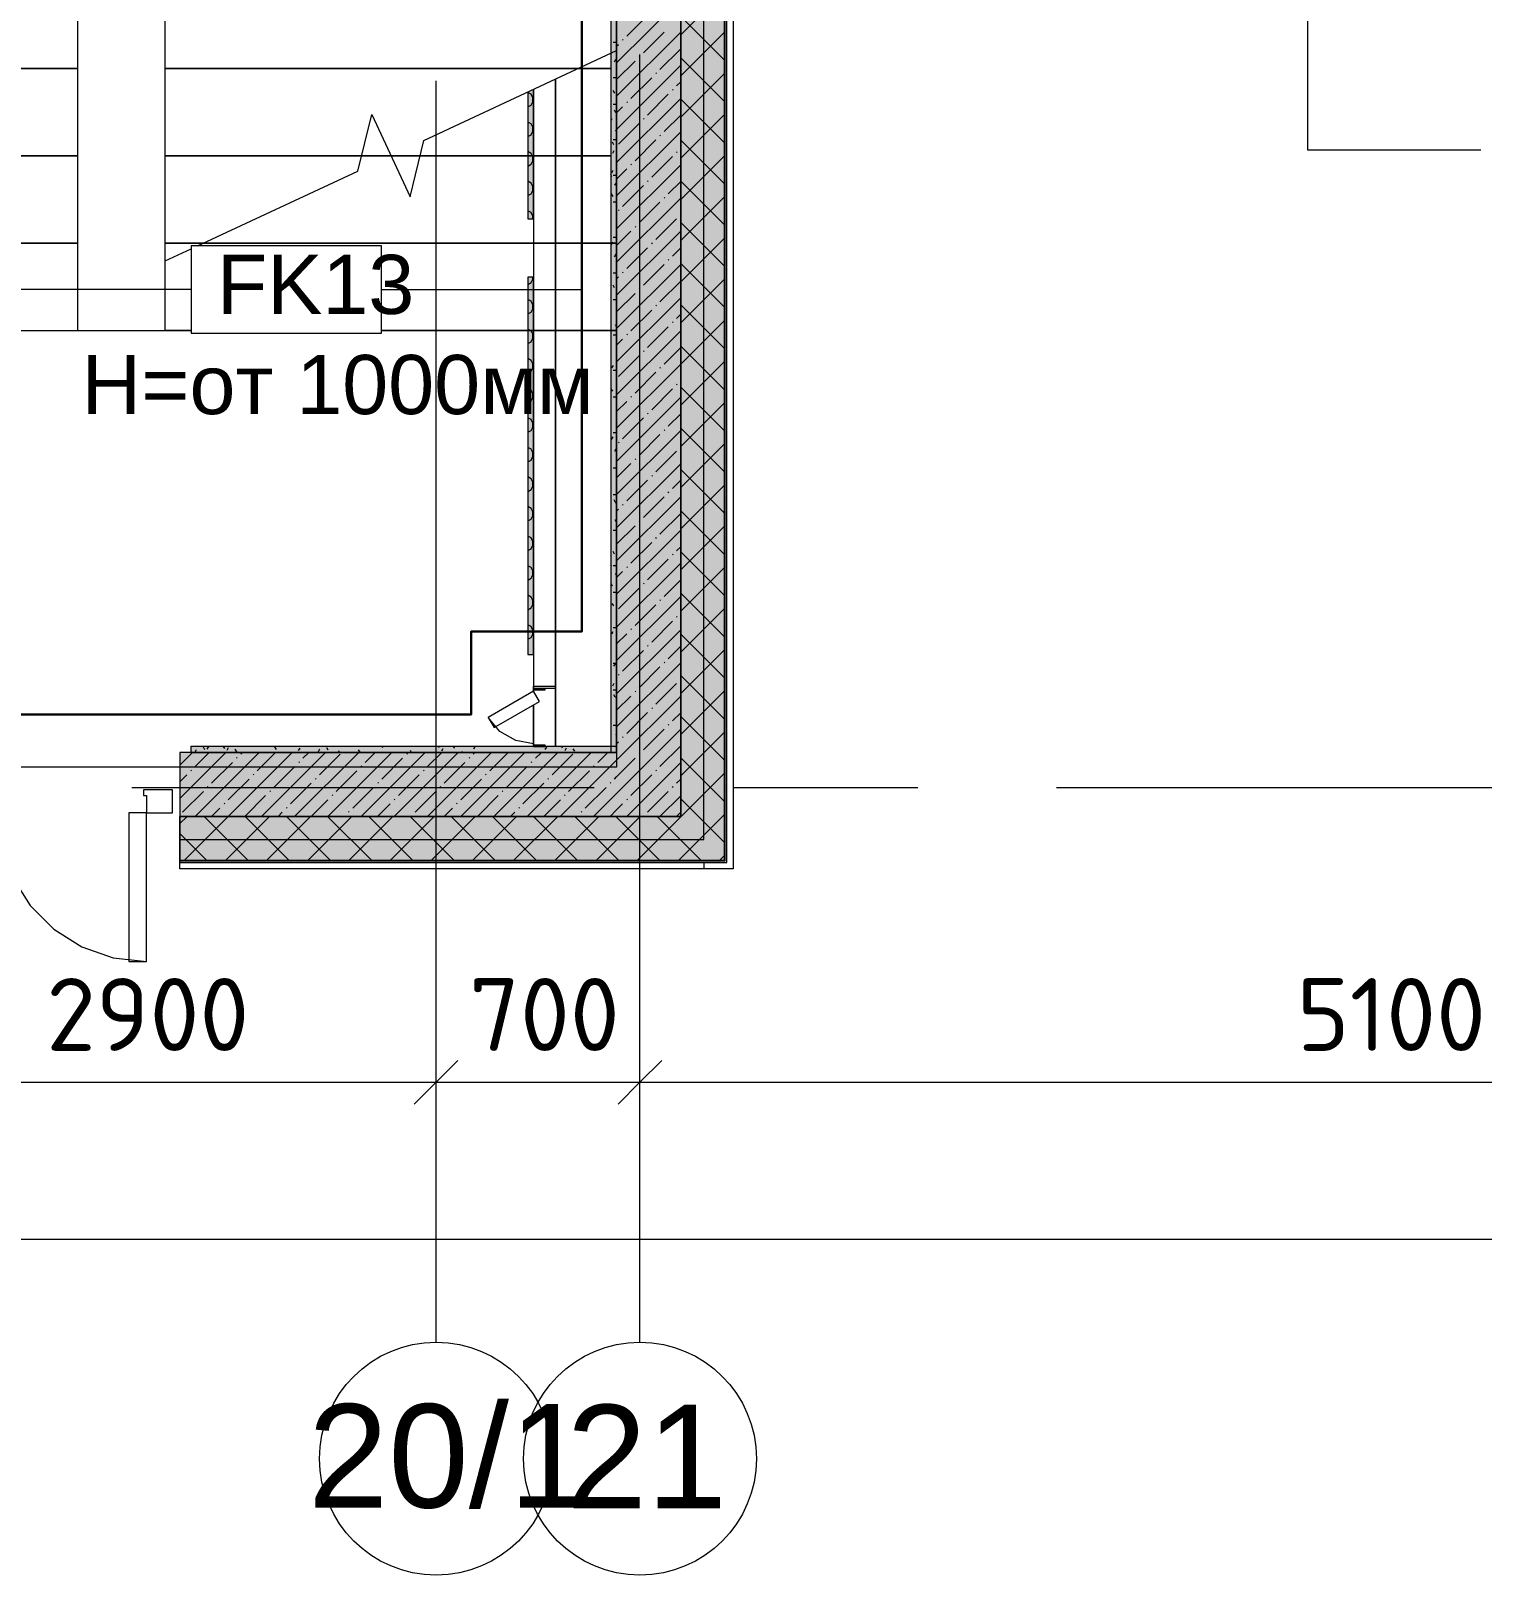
# Model space of a CAD drawing. Header units: millimetres. Extents: x -3817 to 677485, y -22715 to 103890.
# Drawn here: x 73712 to 78696, y -795 to 4510 of the extents above; entities that cross this region are included whole.
import ezdxf

# ---------------------------------------------------------------- set-up
doc = ezdxf.new("R2010")
doc.units = ezdxf.units.MM
doc.layers.add('PDF _Геометрия', color=7, linetype='Continuous', true_color=0x1d1d1d)
doc.layers.add('PDF _Сплошная заливка', color=7, linetype='Continuous', true_color=0xffffff)
doc.layers.add('PDF _Текст', color=7, linetype='Continuous')
doc.styles.add('PDF ArialMT', font='arial.ttf')
doc.styles.add('PDF GOST-Common', font='arial.ttf')
doc.styles.add('PDF ISOCPEUR', font='isocpeur.ttf')

msp = doc.modelspace()

# ---------------------------------------------------------------- hatches: boundary and pattern name
at = {"layer": 'PDF _Сплошная заливка', "transparency": 33554559}
for points in [[(75703.3, 2031.3), (75723.3, 2031.3), (75723.3, 9591.3), (75703.3, 9591.3), (75703.3, 2146.7)], [(75943.3, 1661.3), (76093.3, 1661.3), (76093.3, 5461.3), (75943.3, 5461.3), (75943.3, 1811.3)]]:
    msp.add_hatch(color=256, dxfattribs=at).paths.add_polyline_path(points)
h = msp.add_hatch(color=256, dxfattribs=at)
h.paths.add_polyline_path([(75723.3, 1811.3), (75723.3, 2031.3), (74223.3, 2031.3), (74223.3, 1811.3), (75627.5, 1811.3)], flags=0)
h.paths.add_polyline_path([(72523.3, 1811.3), (72523.3, 2031.3), (72323.3, 2031.3), (72323.3, 1811.3)], flags=0)
h = msp.add_hatch(color=256, dxfattribs=at)
h.paths.add_polyline_path([(74223.3, 1661.3), (75943.3, 1661.3), (75943.3, 1811.3), (74223.3, 1811.3)], flags=0)
h.paths.add_polyline_path([(71803.3, 1661.3), (72523.3, 1661.3), (72523.3, 1811.3), (71803.3, 1811.3)], flags=0)
h.paths.add_polyline_path([(70903.3, 1661.3), (70903.3, 1811.3), (67303.3, 1811.3), (67303.3, 1661.3), (69690.1, 1661.3)], flags=0)
h.paths.add_polyline_path([(61853.3, 1661.3), (61853.3, 1811.3), (61153.3, 1811.3), (61153.3, 1661.3), (61526.1, 1661.3)], flags=0)
h.paths.add_polyline_path([(57403.3, 1661.3), (57403.3, 1811.3), (56653.3, 1811.3), (56653.3, 1661.3), (57153.3, 1661.3)], flags=0)
h.paths.add_polyline_path([(63953.3, 1661.3), (64503.3, 1661.3), (64503.3, 1811.3), (63953.3, 1811.3)], flags=0)
h.paths.add_polyline_path([(60041.7, 1661.3), (60253.3, 1661.3), (60253.3, 1811.3), (59503.3, 1811.3), (59503.3, 1661.3)], flags=0)
h.paths.add_polyline_path([(65653.3, 1661.3), (66403.3, 1661.3), (66403.3, 1811.3), (65403.3, 1811.3), (65403.3, 1661.3)], flags=0)
h.paths.add_polyline_path([(48153.3, 1661.3), (48403.3, 1661.3), (48403.3, 1811.3), (47653.3, 1811.3), (47653.3, 1661.3)], flags=0)
h.paths.add_polyline_path([(49303.3, 1661.3), (50014.8, 1661.3), (50014.8, 1811.3), (49303.3, 1811.3)], flags=0)
h.paths.add_polyline_path([(52619.9, 1661.3), (53553.3, 1661.3), (53553.3, 1811.3), (52114.8, 1811.3), (52114.8, 1661.3)], flags=0)
h.paths.add_polyline_path([(44455.9, 1661.3), (44553.3, 1661.3), (44553.3, 1811.3), (42980.8, 1811.3), (42980.8, 1661.3), (43773.3, 1661.3)], flags=0)
h.paths.add_polyline_path([(40183.3, 1661.3), (40880.8, 1661.3), (40880.8, 1811.3), (40183.3, 1811.3)], flags=0)
h.paths.add_polyline_path([(39283.3, 1661.3), (39283.3, 1811.3), (38985.9, 1811.3), (38985.9, 1661.3)], flags=0)

# ---------------------------------------------------------------- linework, layer by layer
at = {"layer": 'PDF _Геометрия', "color": 231, "lineweight": 30, "true_color": 0xff80c0}
msp.add_lwpolyline([(72443.3, 9570.4), (72443.3, 2161.3), (75223.3, 2161.3), (75223.3, 2446.3), (75603.3, 2446.3), (75603.3, 9570.4)], dxfattribs=at)
at = {"layer": 'PDF _Геометрия', "color": 9, "lineweight": 9, "true_color": 0xc0c0c0}
for points in [[(75703.3, 9570.4), (75703.3, 2031.3)], [(76101.3, 5211.4), (76123.3, 5211.4), (76123.3, 1631.4), (75943.3, 1631.4), (74223.3, 1631.4), (74223.3, 1811.3), (74223.3, 1653.3), (75943.3, 1653.3), (76096.3, 1653.3), (76101.3, 1653.3), (76101.3, 5211.4), (77323.3, 5211.4), (77323.3, 5461.3), (77323.3, 5661.3), (76223.3, 5661.3), (76223.3, 5681.3), (76447.7, 5681.3)], [(75438.3, 4309.6), (75438.3, 2241.3)], [(75438.3, 2258.9), (75513.3, 2258.9), (75513.3, 2251.3), (75438.3, 2251.3)], [(75438.3, 2195.2), (75438.3, 2056.3), (75438.3, 2195.2)], [(75438.3, 2195.2), (75438.3, 2056.3)], [(75723.3, 2051.3), (74260.8, 2051.3), (74260.8, 2031.3), (74223.3, 2031.3), (74223.3, 1811.3)]]:
    msp.add_lwpolyline(points, dxfattribs=at)
at = {"layer": 'PDF _Геометрия', "color": 253, "lineweight": 9, "true_color": 0xaaaaaa}
for points in [[(72323.3, 3481.1), (73873.3, 3481.1), (74173.3, 3481.1), (74262.6, 3481.1), (74173.3, 3481.1), (74173.3, 3719.7), (74173.3, 3781.1), (74173.3, 4081.1), (74173.3, 4381.1), (74173.3, 4681.1), (74173.3, 4981.1), (74173.3, 5281.1), (74173.3, 5581.1), (74173.3, 5881.1), (74173.3, 6181.1), (74173.3, 6481.1), (74173.3, 6781.1), (74173.3, 7081.1), (74173.3, 7381.1), (74173.3, 7571.6)], [(74284.1, 3771.3), (74835, 4028.2), (74882.2, 4222.7), (75014.3, 3939.4), (75061.6, 4133.9), (75723.3, 4442.4)], [(75803.3, 5.1), (75803.3, 2505.1), (75803.3, 4428.5)], [(75103.3, 5.1), (75103.3, 2505.1), (75103.3, 4338.5)], [(75723.3, 3981.1), (75723.3, 3481.1), (74915.7, 3481.1), (75723.3, 3481.1), (75723.3, 1981.1), (72323.3, 1981.1)], [(74173.3, 3719.7), (74262.6, 3761.3)], [(75438.3, 2061.3), (75376.7, 2072.2), (75322.6, 2103.5), (75282.4, 2151.4)], [(74058.8, 1911.3), (75646.3, 1911.3)], [(76122.6, 1911.3), (76757.6, 1911.3)], [(77233.8, 1911.3), (78821.3, 1911.3)]]:
    msp.add_lwpolyline(points, dxfattribs=at)
for points in [[(73873.3, 3481.1), (73873.3, 7081.1), (72323.3, 7081.1), (72323.3, 3481.1)], [(73873.3, 4381.1), (72323.3, 4381.1)], [(74173.3, 4381.1), (75591.6, 4381.1), (75703.3, 4381.1), (75591.6, 4381.1)], [(73873.3, 4081.1), (72323.3, 4081.1)], [(74173.3, 4081.1), (74847.8, 4081.1), (74948.3, 4081.1), (74847.8, 4081.1)], [(74948.3, 4081.1), (75048.7, 4081.1), (75703.3, 4081.1), (75048.7, 4081.1)], [(73873.3, 3781.1), (72323.3, 3781.1)], [(74173.3, 3781.1), (74304.9, 3781.1), (75723.3, 3781.1), (74304.9, 3781.1)]]:
    msp.add_lwpolyline(points, close=True, dxfattribs=at)
at = {"layer": 'PDF _Геометрия', "color": 7, "lineweight": 9}
for points in [[(78095.9, 5490), (78095.9, 4100.8), (78691.5, 4100.8)], [(74223.3, 1661.3), (75943.3, 1661.3), (76093.3, 1661.3), (76093.3, 5461.3)], [(74223.3, 1658.4), (75943.3, 1658.4), (76093.3, 1658.4), (76096.3, 1658.4), (76096.3, 5461.3)], [(75703.3, 2031.3), (75723.3, 2031.3), (75723.3, 2051.3), (75723.3, 5461.3), (75723.3, 2051.3), (75723.3, 2031.3), (75703.3, 2031.3), (74260.8, 2031.3), (75703.3, 2031.3), (75723.3, 2031.3)], [(74223.3, 1732.3), (76022.3, 1732.3), (76022.3, 5336.4), (77323.3, 5336.4)], [(74262.6, 3621.3), (72343.3, 3621.3)], [(74915.7, 3621.3), (75259.7, 3621.3), (75603.3, 3621.3)], [(38553.3, 1018.2), (38553.3, 898.2), (39003.3, 898.2), (42603.3, 898.2), (43403.3, 898.2), (47903.3, 898.2), (48703.3, 898.2), (52403.3, 898.2), (54703.3, 898.2), (56903.3, 898.2), (60703.3, 898.2), (61403.3, 898.2), (65903.3, 898.2), (66703.3, 898.2), (70803.3, 898.2), (72203.3, 898.2), (75103.3, 898.2), (75803.3, 898.2), (80903.3, 898.2), (84803.3, 898.2), (85103.3, 898.2), (85103.3, 1018.2)], [(75103.3, 704.3), (75103.3, 898.2), (75103.3, 1018.2)], [(75803.3, 704.3), (75803.3, 898.2), (75803.3, 1018.2)], [(38433.3, 359.3), (84923.3, 359.3)]]:
    msp.add_lwpolyline(points, dxfattribs=at)
for points in [[(75943.3, 1811.3), (75943.3, 5461.3)], [(74915.7, 3771.3), (74262.6, 3771.3), (74262.6, 3471.4), (74915.7, 3471.4)], [(75723.3, 1811.3), (74223.3, 1811.3)]]:
    msp.add_lwpolyline(points, close=True, dxfattribs=at)
at = {"layer": 'PDF _Геометрия', "lineweight": 9}
for points in [[(75723.3, 4399.8), (75943.3, 4619.8)], [(75943.3, 4496.5), (76093.3, 4646.5)], [(75758.1, 4491.7), (75829.4, 4563)], [(76093.3, 4408.8), (75943.3, 4558.8)], [(75723.3, 4285.8), (75943.3, 4505.8)], [(75723.3, 4456.9), (75729.6, 4463.2)], [(75743.9, 4477.5), (75746.2, 4479.8)], [(75815.1, 4434.7), (75886.4, 4506)], [(75943.3, 4355.1), (76093.3, 4505.1)], [(75723.3, 4342.8), (75786.6, 4406.2)], [(75800.9, 4420.4), (75803.3, 4422.8)], [(75872.2, 4377.7), (75943.3, 4448.8)], [(76093.3, 4267.4), (75943.3, 4417.4)], [(75723.3, 4171.7), (75943.3, 4391.7)], [(75857.9, 4363.4), (75860.3, 4365.8)], [(75943.3, 4213.7), (76093.3, 4363.7)], [(75772.4, 4277.9), (75843.7, 4349.2)], [(75914.9, 4306.4), (75917.3, 4308.8)], [(75929.2, 4320.6), (75943.3, 4334.7)], [(75723.3, 4057.7), (75943.3, 4277.7)], [(75723.3, 4228.8), (75743.9, 4249.4)], [(75758.1, 4263.6), (75760.5, 4266)], [(75829.4, 4220.8), (75900.7, 4292.1)], [(76093.3, 4125.9), (75943.3, 4275.9)], [(75729.6, 4121.1), (75800.9, 4192.3)], [(75815.1, 4206.6), (75817.5, 4209)], [(75886.4, 4163.8), (75943.3, 4220.7)], [(75943.3, 4072.2), (76093.3, 4222.2)], [(75723.3, 3943.6), (75943.3, 4163.6)], [(75872.2, 4149.6), (75874.5, 4151.9)], [(75786.6, 4064), (75857.9, 4135.3)], [(75929.2, 4092.5), (75931.6, 4094.9)], [(76093.3, 3984.5), (75943.3, 4134.5)], [(75723.3, 3829.6), (75943.3, 4049.6)], [(75723.3, 4000.7), (75758.1, 4035.5)], [(75772.4, 4049.8), (75774.8, 4052.1)], [(75843.7, 4007), (75914.9, 4078.3)], [(75943.3, 3930.8), (76093.3, 4080.8)], [(75829.4, 3992.7), (75831.8, 3995.1)], [(75900.7, 3950), (75943.3, 3992.6)], [(76093.3, 3843.1), (75943.3, 3993.1)], [(75723.3, 3715.5), (75943.3, 3935.5)], [(75743.9, 3907.2), (75815.1, 3978.5)], [(75886.4, 3935.7), (75888.8, 3938.1)], [(75943.3, 3789.4), (76093.3, 3939.4)], [(75729.6, 3893), (75732, 3895.3)], [(75800.9, 3850.2), (75872.2, 3921.5)], [(75723.3, 3772.6), (75772.4, 3821.7)], [(75723.3, 3601.5), (75943.3, 3821.5)], [(75786.6, 3835.9), (75789, 3838.3)], [(75857.9, 3793.2), (75929.2, 3864.4)], [(76093.3, 3701.7), (75943.3, 3851.7)], [(75843.7, 3778.9), (75846, 3781.3)], [(75943.3, 3648), (76093.3, 3798)], [(75758.1, 3693.4), (75829.4, 3764.7)], [(75900.7, 3721.9), (75903.1, 3724.3)], [(75914.9, 3736.1), (75943.3, 3764.5)], [(75723.3, 3487.4), (75943.3, 3707.4)], [(75723.3, 3658.5), (75729.6, 3664.9)], [(75743.9, 3679.1), (75746.2, 3681.5)], [(75815.1, 3636.3), (75886.4, 3707.6)], [(76093.3, 3560.3), (75943.3, 3710.3)], [(75723.3, 3544.5), (75786.6, 3607.8)], [(75800.9, 3622.1), (75803.3, 3624.5)], [(75872.2, 3579.3), (75943.3, 3650.4)], [(75943.3, 3506.6), (76093.3, 3656.6)], [(75723.3, 3373.4), (75943.3, 3593.4)], [(75857.9, 3565.1), (75860.3, 3567.4)], [(76093.3, 3418.8), (75943.3, 3568.8)], [(75772.4, 3479.5), (75843.7, 3550.8)], [(75914.9, 3508), (75917.3, 3510.4)], [(75929.2, 3522.3), (75943.3, 3536.4)], [(75943.3, 3365.1), (76093.3, 3515.1)], [(75723.3, 3259.3), (75943.3, 3479.3)], [(75723.3, 3430.4), (75743.9, 3451)], [(75758.1, 3465.3), (75760.5, 3467.6)], [(75829.4, 3422.5), (75900.7, 3493.8)], [(75815.1, 3408.2), (75817.5, 3410.6)], [(75886.4, 3365.5), (75943.3, 3422.3)], [(76093.3, 3277.4), (75943.3, 3427.4)], [(75723.3, 3145.3), (75943.3, 3365.3)], [(75729.6, 3322.7), (75800.9, 3394)], [(75872.2, 3351.2), (75874.5, 3353.6)], [(75943.3, 3223.7), (76093.3, 3373.7)], [(75786.6, 3265.7), (75857.9, 3337)], [(75929.2, 3294.2), (75931.6, 3296.6)], [(75723.3, 3031.2), (75943.3, 3251.2)], [(75723.3, 3202.3), (75758.1, 3237.2)], [(75772.4, 3251.4), (75774.8, 3253.8)], [(75843.7, 3208.7), (75914.9, 3279.9)], [(76093.3, 3136), (75943.3, 3286)], [(75829.4, 3194.4), (75831.8, 3196.8)], [(75900.7, 3151.6), (75943.3, 3194.2)], [(75943.3, 3082.3), (76093.3, 3232.3)], [(75723.3, 2917.2), (75943.3, 3137.2)], [(75743.9, 3108.9), (75815.1, 3180.1)], [(75886.4, 3137.4), (75888.8, 3139.7)], [(76093.3, 2994.6), (75943.3, 3144.6)], [(75729.6, 3094.6), (75732, 3097)], [(75800.9, 3051.8), (75872.2, 3123.1)], [(75943.3, 2940.9), (76093.3, 3090.9)], [(75786.6, 3037.6), (75789, 3040)], [(75857.9, 2994.8), (75929.2, 3066.1)], [(75723.3, 2974.2), (75772.4, 3023.3)], [(75723.3, 2803.1), (75943.3, 3023.1)], [(75843.7, 2980.6), (75846, 2982.9)], [(76093.3, 2853.1), (75943.3, 3003.1)], [(75758.1, 2895), (75829.4, 2966.3)], [(75900.7, 2923.5), (75903.1, 2925.9)], [(75914.9, 2937.8), (75943.3, 2966.1)], [(75943.3, 2799.5), (76093.3, 2949.5)], [(75723.3, 2689.1), (75943.3, 2909.1)], [(75723.3, 2860.2), (75729.6, 2866.5)], [(75743.9, 2880.8), (75746.2, 2883.1)], [(75815.1, 2838), (75886.4, 2909.3)], [(75800.9, 2823.7), (75803.3, 2826.1)], [(75872.2, 2781), (75943.3, 2852.1)], [(76093.3, 2711.7), (75943.3, 2861.7)], [(75723.3, 2746.1), (75786.6, 2809.5)], [(75723.3, 2575), (75943.3, 2795)], [(75857.9, 2766.7), (75860.3, 2769.1)], [(75943.3, 2658), (76093.3, 2808)], [(75772.4, 2681.2), (75843.7, 2752.5)], [(75914.9, 2709.7), (75917.3, 2712.1)], [(75929.2, 2724), (75943.3, 2738)], [(76093.3, 2570.3), (75943.3, 2720.3)], [(75723.3, 2461), (75943.3, 2681)], [(75723.3, 2632.1), (75743.9, 2652.7)], [(75758.1, 2666.9), (75760.5, 2669.3)], [(75829.4, 2624.2), (75900.7, 2695.4)], [(75943.3, 2516.6), (76093.3, 2666.6)], [(75815.1, 2609.9), (75817.5, 2612.3)], [(75886.4, 2567.1), (75943.3, 2624)], [(75723.3, 2346.9), (75943.3, 2566.9)], [(75729.6, 2524.4), (75800.9, 2595.6)], [(75872.2, 2552.9), (75874.5, 2555.2)], [(76093.3, 2428.9), (75943.3, 2578.9)], [(75786.6, 2467.3), (75857.9, 2538.6)], [(75929.2, 2495.9), (75931.6, 2498.2)], [(75943.3, 2375.2), (76093.3, 2525.2)], [(75723.3, 2232.9), (75943.3, 2452.9)], [(75772.4, 2453.1), (75774.8, 2455.5)], [(75843.7, 2410.3), (75914.9, 2481.6)], [(75723.3, 2404), (75758.1, 2438.8)], [(75829.4, 2396.1), (75831.8, 2398.4)], [(75900.7, 2353.3), (75943.3, 2395.9)], [(76093.3, 2287.5), (75943.3, 2437.5)], [(75723.3, 2118.8), (75943.3, 2338.8)], [(75743.9, 2310.5), (75815.1, 2381.8)], [(75886.4, 2339), (75888.8, 2341.4)], [(75943.3, 2233.8), (76093.3, 2383.8)], [(75729.6, 2296.3), (75732, 2298.6)], [(75800.9, 2253.5), (75872.2, 2324.8)], [(76093.3, 2146), (75943.3, 2296)], [(75786.6, 2239.2), (75789, 2241.6)], [(75857.9, 2196.5), (75929.2, 2267.8)], [(75943.3, 2092.3), (76093.3, 2242.3)], [(75529.8, 1811.3), (75723.3, 2004.8), (75943.3, 2224.8)], [(75723.3, 2175.9), (75772.4, 2225)], [(75843.7, 2182.2), (75846, 2184.6)], [(75758.1, 2096.7), (75829.4, 2168)], [(75900.7, 2125.2), (75903.1, 2127.6)], [(75914.9, 2139.4), (75943.3, 2167.8)], [(76093.3, 2004.6), (75943.3, 2154.6)], [(75643.9, 1811.3), (75723.3, 1890.7), (75943.3, 2110.7)], [(75743.9, 2082.4), (75746.2, 2084.8)], [(75815.1, 2039.7), (75886.4, 2110.9)], [(75943.3, 1950.9), (76093.3, 2100.9)], [(74223.3, 1987.4), (74267.2, 2031.3)], [(74223.3, 1873.4), (74381.2, 2031.3)], [(74275.3, 1811.3), (74495.3, 2031.3)], [(74275.5, 1982.6), (74324.2, 2031.3)], [(74389.3, 1811.3), (74609.3, 2031.3)], [(74432.3, 2025.4), (74438.3, 2031.3)], [(74489.3, 1968.4), (74552.3, 2031.3)], [(74503.4, 1811.3), (74723.4, 2031.3)], [(74617.4, 1811.3), (74837.4, 2031.3)], [(74646.1, 2011.1), (74666.4, 2031.3)], [(74703.2, 1954.1), (74774.4, 2025.4)], [(74731.5, 1811.3), (74951.5, 2031.3)], [(74845.5, 1811.3), (75065.5, 2031.3)], [(74860, 1996.9), (74894.4, 2031.3)], [(74959.6, 1811.3), (75179.6, 2031.3)], [(75002.5, 2025.4), (75004.9, 2027.8)], [(75073.6, 1811.3), (75293.6, 2031.3)], [(75073.8, 1982.6), (75122.5, 2031.3)], [(75187.7, 1811.3), (75407.7, 2031.3)], [(75230.6, 2025.4), (75236.6, 2031.3)], [(75287.7, 1968.4), (75350.6, 2031.3)], [(75301.7, 1811.3), (75521.7, 2031.3)], [(75415.8, 1811.3), (75635.8, 2031.3)], [(75444.5, 2011.1), (75464.7, 2031.3)], [(75501.5, 1954.1), (75572.8, 2025.4)], [(75658.3, 1996.9), (75692.8, 2031.3)], [(75723.3, 2061.8), (75729.6, 2068.2)], [(75800.9, 2025.4), (75803.3, 2027.8)], [(75872.2, 1982.6), (75943.3, 2053.7)], [(74261.2, 1968.4), (74263.6, 1970.7)], [(74332.5, 1925.6), (74403.8, 1996.9)], [(74418, 2011.1), (74420.4, 2013.5)], [(74546.4, 1911.3), (74617.6, 1982.6)], [(74631.9, 1996.9), (74634.3, 1999.3)], [(74760.2, 1897.1), (74831.5, 1968.4)], [(74845.7, 1982.6), (74848.1, 1985)], [(74917, 1939.9), (74988.3, 2011.1)], [(75059.6, 1968.4), (75061.9, 1970.7)], [(75130.9, 1925.6), (75202.1, 1996.9)], [(75216.4, 2011.1), (75218.8, 2013.5)], [(75344.7, 1911.3), (75416, 1982.6)], [(75430.2, 1996.9), (75432.6, 1999.3)], [(75558.5, 1897.1), (75629.8, 1968.4)], [(75644.1, 1982.6), (75646.4, 1985)], [(75715.4, 1939.9), (75723.3, 1947.8), (75786.6, 2011.1)], [(75757.9, 1811.3), (75943.3, 1996.7)], [(75857.9, 1968.4), (75860.3, 1970.7)], [(76093.3, 1863.2), (75943.3, 2013.2)], [(74223.3, 1930.4), (74247, 1954.1)], [(74318.3, 1911.3), (74320.6, 1913.7)], [(74389.5, 1868.6), (74460.8, 1939.9)], [(74475.1, 1954.1), (74477.4, 1956.5)], [(74603.4, 1854.3), (74674.7, 1925.6)], [(74688.9, 1939.9), (74691.3, 1942.2)], [(74817.2, 1840.1), (74888.5, 1911.3)], [(74902.8, 1925.6), (74905.1, 1928)], [(74974, 1882.8), (75045.3, 1954.1)], [(75116.6, 1911.3), (75119, 1913.7)], [(75187.9, 1868.6), (75259.2, 1939.9)], [(75273.4, 1954.1), (75275.8, 1956.5)], [(75401.7, 1854.3), (75473, 1925.6)], [(75487.3, 1939.9), (75489.6, 1942.2)], [(75615.6, 1840.1), (75686.8, 1911.3)], [(75701.1, 1925.6), (75703.5, 1928)], [(75772.4, 1882.8), (75843.7, 1954.1)], [(75795.1, 1661.3), (75943.3, 1809.5), (76093.3, 1959.5)], [(75914.9, 1911.3), (75917.3, 1913.7)], [(75929.2, 1925.6), (75943.3, 1939.7)], [(74232.7, 1825.8), (74304, 1897.1)], [(74375.3, 1854.3), (74377.6, 1856.7)], [(74446.6, 1811.6), (74517.8, 1882.8)], [(74532.1, 1897.1), (74534.5, 1899.5)], [(74674.4, 1811.3), (74731.7, 1868.6)], [(74745.9, 1882.8), (74748.3, 1885.2)], [(74959.8, 1868.6), (74962.1, 1871)], [(75031.1, 1825.8), (75102.3, 1897.1)], [(75173.6, 1854.3), (75176, 1856.7)], [(75244.9, 1811.6), (75316.2, 1882.8)], [(75330.4, 1897.1), (75332.8, 1899.5)], [(75472.8, 1811.3), (75530, 1868.6)], [(75544.3, 1882.8), (75546.7, 1885.2)], [(75758.1, 1868.6), (75760.5, 1871)], [(75829.4, 1825.8), (75900.7, 1897.1)], [(75872, 1811.3), (75943.3, 1882.6)], [(76093.3, 1721.8), (75943.3, 1871.8)], [(74223.3, 1786.6), (74248.1, 1811.3)], [(74239.5, 1661.3), (74389.5, 1811.3)], [(74456.6, 1661.3), (74306.6, 1811.3)], [(74332.3, 1811.3), (74361, 1840.1)], [(74380.9, 1661.3), (74530.9, 1811.3)], [(74598.1, 1661.3), (74448.1, 1811.3)], [(74522.3, 1661.3), (74672.3, 1811.3)], [(74560.4, 1811.3), (74574.9, 1825.8)], [(74589.1, 1840.1), (74591.5, 1842.4)], [(74739.5, 1661.3), (74589.5, 1811.3)], [(74663.7, 1661.3), (74813.7, 1811.3)], [(74880.9, 1661.3), (74730.9, 1811.3)], [(74788.5, 1811.3), (74788.7, 1811.6)], [(74803, 1825.8), (74805.3, 1828.2)], [(74805.2, 1661.3), (74955.2, 1811.3)], [(75022.3, 1661.3), (74872.3, 1811.3)], [(74902.5, 1811.3), (74945.5, 1854.3)], [(74946.6, 1661.3), (75096.6, 1811.3)], [(75163.7, 1661.3), (75013.7, 1811.3)], [(75016.8, 1811.6), (75019.2, 1813.9)], [(75088, 1661.3), (75238, 1811.3)], [(75130.6, 1811.3), (75159.4, 1840.1)], [(75305.2, 1661.3), (75155.2, 1811.3)], [(75229.4, 1661.3), (75379.4, 1811.3)], [(75446.6, 1661.3), (75296.6, 1811.3)], [(75358.7, 1811.3), (75373.2, 1825.8)], [(75370.8, 1661.3), (75520.8, 1811.3)], [(75387.5, 1840.1), (75389.8, 1842.4)], [(75588, 1661.3), (75438, 1811.3)], [(75512.3, 1661.3), (75662.3, 1811.3)], [(75729.4, 1661.3), (75579.4, 1811.3)], [(75586.8, 1811.3), (75587, 1811.6)], [(75601.3, 1825.8), (75603.7, 1828.2)], [(75653.7, 1661.3), (75803.7, 1811.3)], [(75700.9, 1811.3), (75723.3, 1833.7), (75743.9, 1854.3)], [(75870.8, 1661.3), (75720.8, 1811.3)], [(75815.1, 1811.6), (75817.5, 1813.9)], [(76012.3, 1661.3), (75943.3, 1730.4), (75862.3, 1811.3)], [(75929, 1811.3), (75943.3, 1825.6)], [(75936.5, 1661.3), (75943.3, 1668.1), (76093.3, 1818.1)], [(74315.2, 1661.3), (74223.3, 1753.3)], [(76078, 1661.3), (76093.3, 1676.7)]]:
    msp.add_lwpolyline(points, dxfattribs=at)
at = {"layer": 'PDF _Геометрия', "color": 253, "lineweight": 9, "true_color": 0x9b9b9b}
for points in [[(75711.7, 4471.7), (75721.8, 4471.7)], [(75719.4, 4411.6), (75714.4, 4402.9)], [(75711.7, 4349.8), (75721.8, 4349.8)], [(75716.8, 4296.4), (75711.8, 4305.1)], [(75723.3, 4346.3), (75723, 4346.8)], [(75711.7, 4258.3), (75721.8, 4258.3)], [(75707.2, 4207.5), (75703.3, 4200.8)], [(75720.9, 4228.4), (75715.9, 4237.1)], [(75723.3, 4163.4), (75720, 4169.1)], [(75713.9, 4118.7), (75708.8, 4127.4)], [(75714.2, 4097.8), (75709.2, 4089.1)], [(75711.7, 4136.4), (75721.8, 4136.4)], [(75706.8, 4009), (75703.3, 4015.1)], [(75710.1, 4029.8), (75705.1, 4021.1)], [(75711.7, 4014.5), (75721.8, 4014.5)], [(75721.3, 3988.2), (75716.3, 3979.5)], [(75710.9, 3941), (75705.8, 3949.7)], [(75711.7, 3923), (75721.8, 3923)], [(75709, 3784.1), (75704, 3775.4)], [(75711.7, 3801.1), (75721.8, 3801.1)], [(75720.2, 3742.4), (75715.2, 3733.7)], [(75711.7, 3679.2), (75721.8, 3679.2)], [(75716, 3627.2), (75711, 3636)], [(75711.7, 3587.7), (75721.8, 3587.7)], [(75703.9, 3470.3), (75703.3, 3469.2)], [(75711.7, 3465.8), (75721.8, 3465.8)], [(75723.3, 3492.8), (75719.2, 3499.9)], [(75710.9, 3360.6), (75705.9, 3351.9)], [(75711.7, 3343.9), (75721.8, 3343.9)], [(75710.1, 3271.8), (75705, 3280.6)], [(75711.7, 3252.5), (75721.8, 3252.5)], [(75711.7, 3130.5), (75721.8, 3130.5)], [(75709.9, 3114.9), (75704.8, 3106.2)], [(75721, 3073.3), (75716, 3064.5)], [(75711.7, 3008.6), (75721.8, 3008.6)], [(75723.3, 2955.2), (75723.1, 2954.9)], [(75711.7, 2917.2), (75721.8, 2917.2)], [(75719.3, 2890), (75714.3, 2898.8)], [(75723.3, 2894.3), (75719, 2886.8)], [(75723.3, 2822.3), (75718.4, 2830.7)], [(75711.7, 2795.3), (75721.8, 2795.3)], [(75723.3, 2761.3), (75722.5, 2762.7)], [(75716.3, 2712.3), (75711.3, 2721)], [(75705.2, 2670.7), (75703.3, 2674)], [(75711.7, 2673.4), (75721.8, 2673.4)], [(75709.3, 2602.7), (75704.2, 2611.4)], [(75722.9, 2649.8), (75717.9, 2641.1)], [(75711.7, 2581.9), (75721.8, 2581.9)], [(75713.3, 2534.6), (75708.3, 2543.3)], [(75710.7, 2445.7), (75705.6, 2437)], [(75711.7, 2460), (75721.8, 2460)], [(75711.7, 2338.1), (75721.8, 2338.1)], [(75717.7, 2336), (75712.7, 2327.3)], [(75713.6, 2268), (75708.6, 2259.3)], [(75711.7, 2246.6), (75721.8, 2246.6)], [(75718.5, 2220.9), (75713.5, 2229.6)], [(75723.3, 2223.7), (75719.8, 2217.7)], [(75711.7, 2124.7), (75721.8, 2124.7)], [(75723.3, 2090.7), (75721.7, 2093.5)], [(74279.8, 2040), (74274.8, 2031.3)], [(74309.2, 2040.7), (74304.1, 2049.4)], [(74321.4, 2051.2), (74316.4, 2042.4)], [(74377.2, 2044.8), (74373.4, 2051.3)], [(74389.4, 2047.1), (74384.4, 2038.4)], [(74418.8, 2033.6), (74413.8, 2042.3)], [(74554.9, 2041.8), (74549.9, 2050.5)], [(74635.2, 2046), (74630.1, 2037.3)], [(74703.2, 2041.9), (74698.2, 2033.2)], [(74732.6, 2038.8), (74727.6, 2047.5)], [(74772.1, 2031.3), (74769.2, 2036.3)], [(74842.3, 2031.7), (74837.2, 2040.4)], [(74919.8, 2051.3), (74917.5, 2047.3)], [(75018.5, 2031.3), (75014.9, 2037.4)], [(75085, 2032.6), (75084.3, 2031.3)], [(75114.4, 2048), (75112.5, 2051.3)], [(75126.6, 2043.8), (75121.6, 2035.1)], [(75166.2, 2051.3), (75163.3, 2046.2)], [(75194.4, 2031.3), (75192.6, 2034.4)], [(75236.3, 2050.9), (75231.3, 2042.2)], [(75330.7, 2031.5), (75330.6, 2031.3)], [(75482.1, 2049.8), (75477, 2041.1)], [(75537.8, 2046.2), (75534.8, 2051.3)], [(75550.1, 2045.7), (75545.1, 2037)], [(75579.5, 2035), (75574.4, 2043.7)]]:
    msp.add_lwpolyline(points, dxfattribs=at)
at = {"layer": 'PDF _Геометрия', "color": 8, "lineweight": 9, "true_color": 0x808080}
msp.add_lwpolyline([(75418.3, 4300.2), (75418.3, 3864), (75438.3, 3864), (75438.3, 4309.6)], dxfattribs=at)
at = {"layer": 'PDF _Геометрия', "color": 252, "lineweight": 9, "true_color": 0x959595}
for points in [[(75429.2, 4255), (75436, 4266.7), (75436, 4280.4), (75429.2, 4292.1), (75418.3, 4298.4)], [(75418.3, 4248.7), (75429.2, 4255)], [(75429.2, 4153.4), (75436, 4165.1), (75436, 4178.8), (75429.2, 4190.5), (75418.3, 4196.8)], [(75418.3, 4147.1), (75429.2, 4153.4)], [(75429.2, 4051.8), (75436, 4063.5), (75436, 4077.2), (75429.2, 4088.9), (75418.3, 4095.2)], [(75418.3, 4045.5), (75429.2, 4051.8)], [(75429.2, 3950.2), (75436, 3961.9), (75436, 3975.6), (75429.2, 3987.3), (75418.3, 3993.6)], [(75418.3, 3943.9), (75429.2, 3950.2)], [(75436, 3864), (75436, 3874), (75429.2, 3885.7), (75418.3, 3892)], [(75436, 3657.1), (75436, 3664)], [(75418.3, 3639.1), (75429.2, 3645.4)], [(75429.2, 3645.4), (75436, 3657.1)], [(75436, 3555.5), (75436, 3569.2), (75429.2, 3580.9), (75418.3, 3587.2)], [(75429.2, 3543.8), (75436, 3555.5)], [(75418.3, 3537.5), (75429.2, 3543.8)], [(75436, 3453.9), (75436, 3467.6), (75429.2, 3479.3), (75418.3, 3485.6)], [(75429.2, 3442.2), (75436, 3453.9)], [(75418.3, 3435.9), (75429.2, 3442.2)], [(75436, 3352.3), (75436, 3366), (75429.2, 3377.7), (75418.3, 3384)], [(75429.2, 3340.6), (75436, 3352.3)], [(75418.3, 3334.3), (75429.2, 3340.6)], [(75436, 3250.7), (75436, 3264.4), (75429.2, 3276.1), (75418.3, 3282.4)], [(75418.3, 3232.7), (75429.2, 3239)], [(75429.2, 3239), (75436, 3250.7)], [(75436, 3149.1), (75436, 3162.8), (75429.2, 3174.5), (75418.3, 3180.8)], [(75418.3, 3131.1), (75429.2, 3137.4)], [(75429.2, 3137.4), (75436, 3149.1)], [(75436, 3047.5), (75436, 3061.2), (75429.2, 3072.9), (75418.3, 3079.2)], [(75418.3, 3029.5), (75429.2, 3035.8)], [(75429.2, 3035.8), (75436, 3047.5)], [(75436, 2945.9), (75436, 2959.6), (75429.2, 2971.3), (75418.3, 2977.6)], [(75418.3, 2927.9), (75429.2, 2934.2)], [(75429.2, 2934.2), (75436, 2945.9)], [(75436, 2844.3), (75436, 2858), (75429.2, 2869.7), (75418.3, 2876)], [(75418.3, 2826.3), (75429.2, 2832.6)], [(75429.2, 2832.6), (75436, 2844.3)], [(75436, 2742.7), (75436, 2756.4), (75429.2, 2768.1), (75418.3, 2774.4)], [(75418.3, 2724.7), (75429.2, 2731)], [(75429.2, 2731), (75436, 2742.7)], [(75436, 2641.1), (75436, 2654.8), (75429.2, 2666.5), (75418.3, 2672.8)], [(75418.3, 2623.1), (75429.2, 2629.4)], [(75429.2, 2629.4), (75436, 2641.1)], [(75436, 2539.5), (75436, 2553.2), (75429.2, 2564.9), (75418.3, 2571.2)], [(75418.3, 2521.5), (75429.2, 2527.8)], [(75429.2, 2527.8), (75436, 2539.5)], [(75436, 2437.9), (75436, 2451.6), (75429.2, 2463.3), (75418.3, 2469.6)], [(75418.3, 2419.9), (75429.2, 2426.2)], [(75429.2, 2426.2), (75436, 2437.9)], [(75419.5, 2367.4), (75418.3, 2368)]]:
    msp.add_lwpolyline(points, dxfattribs=at)
at = {"layer": 'PDF _Геометрия', "color": 9, "lineweight": 9, "true_color": 0xc0c0c0}
for points in [[(75513.3, 4344.5), (75513.3, 2051.9)], [(75438.3, 2258.9), (75438.3, 2241.3), (75438.3, 2251.3)], [(75723.3, 1811.3), (75943.3, 1811.3)]]:
    msp.add_lwpolyline(points, close=True, dxfattribs=at)
at = {"layer": 'PDF _Геометрия', "color": 8, "lineweight": 9, "true_color": 0x808080}
msp.add_lwpolyline([(75418.3, 3664), (75418.3, 2367.4), (75438.3, 2367.4), (75438.3, 3664)], close=True, dxfattribs=at)
at = {"layer": 'PDF _Геометрия', "color": 253, "lineweight": 13, "true_color": 0xaaaaaa}
for points in [[(75282.4, 2151.4), (75302.4, 2116.7), (75458.3, 2206.7), (75438.3, 2241.3)], [(75478.3, 2246.4), (75478.3, 2251.3), (75438.3, 2251.3), (75438.3, 2246.4)], [(75478.3, 2056.3), (75438.3, 2056.3), (75438.3, 2051.3), (75478.3, 2051.3)], [(74108.3, 1823.3), (74198.3, 1823.3), (74198.3, 1903.3), (74098.3, 1903.3), (74098.3, 1883.3), (74108.3, 1883.3)], [(74108.3, 1313.4), (74108.3, 1823.3), (74048.3, 1823.3), (74048.3, 1313.4)]]:
    msp.add_lwpolyline(points, close=True, dxfattribs=at)
at = {"layer": 'PDF _Геометрия', "color": 253, "lineweight": 9, "true_color": 0xaaaaaa}
msp.add_lwpolyline([(72638.3, 863.3, 0.414214), (73598.3, 1823.3), (73611, 1709.9), (73648.8, 1602.1), (73709.5, 1505.4), (73790.3, 1424.6), (73887, 1363.9), (73994.8, 1326.1), (74108.3, 1313.4)], format="xyb", dxfattribs=at)
at = {"layer": 'PDF _Геометрия', "color": 116, "lineweight": 13, "true_color": 0x008040}
msp.add_lwpolyline([(76022.3, 1653.3), (76022.3, 1631.4)], dxfattribs=at)
at = {"layer": 'PDF _Геометрия', "color": 7, "lineweight": 20}
for points in [[(75178.3, 973.2), (75103.3, 898.2), (75028.3, 823.2)], [(75878.3, 973.2), (75803.3, 898.2), (75728.3, 823.2)]]:
    msp.add_lwpolyline(points, dxfattribs=at)
at = {"layer": 'PDF _Геометрия', "color": 253, "lineweight": 9, "true_color": 0xaaaaaa}
for centre in [(75103.3, -394.9), (75803.3, -394.9)]:
    msp.add_circle(centre, 400, dxfattribs=at)
at = {"layer": 'PDF _Геометрия', "color": 253, "lineweight": 20, "true_color": 0xaaaaaa}
for centre in [(75103.3, -394.9), (75803.3, -394.9)]:
    msp.add_circle(centre, 400, dxfattribs=at)
at = {"layer": 'PDF _Сплошная заливка', "lineweight": 35, "transparency": 33554559}
for points in [[(75943.3, 1811.3), (75943.3, 5461.3), (75723.3, 1811.3), (75723.3, 5461.3)], [(75438.3, 3864), (75438.3, 4309.6), (75418.3, 3864), (75418.3, 4300.2)], [(75438.3, 2367.4), (75438.3, 3664), (75418.3, 2367.4), (75418.3, 3664)], [(75478.3, 2246.4), (75478.3, 2251.3), (75438.3, 2246.4), (75438.3, 2251.3)], [(74260.8, 2031.3), (75723.3, 2031.3), (74260.8, 2051.3), (75723.3, 2051.3)], [(75478.3, 2051.3), (75478.3, 2056.3), (75438.3, 2051.3), (75438.3, 2056.3)]]:
    msp.add_solid(points, dxfattribs=at)

# ---------------------------------------------------------------- texts
at = {"layer": 'PDF _Текст', "color": 250, "true_color": 0x3c3c3c, "char_height": 203.2, "attachment_point": 4, "style": 'PDF GOST-Common'}
for s, insert in [('FK13', (74349.9, 3637.6)), ('Н=от 1000мм', (73885.6, 3293.6))]:
    msp.add_mtext(s, dxfattribs=dict(at, insert=insert))
at = {"layer": 'PDF _Текст', "char_height": 250.11, "attachment_point": 4, "style": 'PDF ISOCPEUR'}
for s, insert in [('2900', (73764.2, 1131)), ('700', (75216.2, 1131)), ('5100', (78058.8, 1131))]:
    msp.add_mtext(s, dxfattribs=dict(at, insert=insert))
at = {"layer": 'PDF _Текст', "color": 9, "true_color": 0xbebebe, "char_height": 355.6, "attachment_point": 4, "style": 'PDF ArialMT'}
for s, insert in [('20/1', (74663, -387.7)), ('21', (75550.6, -387.7))]:
    msp.add_mtext(s, dxfattribs=dict(at, insert=insert))

doc.saveas('drawing.dxf')
